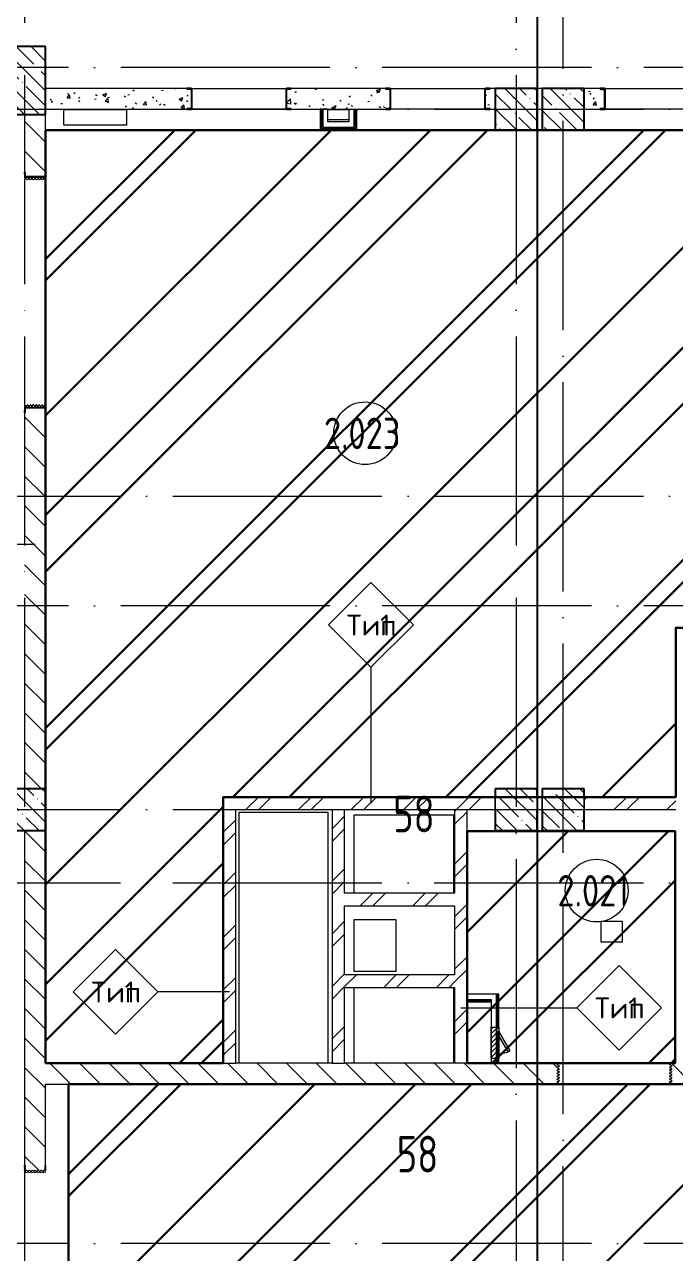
# Model space of a CAD drawing. Header units: millimetres. Extents: x -68946 to 690821, y -552984 to 293768.
# Drawn here: x 137609 to 143831, y -73555 to -61799 of the extents above; entities that cross this region are included whole.
import ezdxf

# ---------------------------------------------------------------- set-up
doc = ezdxf.new("R2010")
doc.units = ezdxf.units.MM
doc.linetypes.add('ADSK_Линия сетки', pattern=[2500, 2000, -250, 0, -250])
doc.linetypes.add('ADSK_Скрыто', pattern=[600, 300, -300])
for name, color, linetype, lineweight in [('1.2) Стяжка 6 вып.', 30, 'Continuous', 30), ('1.3) Звуко-изол           6 вып.', 90, 'Continuous', 30), ('1.4) Стяжка 6 вып.', 30, 'Continuous', 30), ('A-AREA-____-IDEN', 250, 'Continuous', 9), ('A-DETL-GENF-OTLN', 250, 'Continuous', 5), ('A-DOOR-____-MCUT', 250, 'Continuous', 5), ('A-DOOR-____-OTLN', 250, 'Continuous', 5), ('A-FLOR-____-OTLN', 250, 'Continuous', 9), ('A-WALL-____-IDEN', 250, 'Continuous', 9), ('A-WALL-____-MCUT', 250, 'Continuous', 13), ('A-WALL-____-PATT', 250, 'Continuous', 13), ('A-WALL-FNSH-MCUT', 250, 'Continuous', 13), ('G-____-____-SYMB', 250, 'ADSK_Скрыто', 9), ('I-WALL-____-OTLN', 250, 'Continuous', 9), ('S-COLS-____-MCUT', 250, 'Continuous', 25), ('S-COLS-____-OTLN', 250, 'Continuous', 9), ('S-GRID-____-OTLN', 250, 'Continuous', 9)]:
    doc.layers.add(name, color=color, linetype=linetype, lineweight=lineweight)
doc.styles.add('GOST Common_2', font='', dxfattribs={"width": 0.8, "height": 350})
doc.styles.add('ISOCPEUR', font='isocpeur.ttf', dxfattribs={"width": 0.8, "height": 100})
doc.styles.add('ISOCPEUR_3', font='isocpeur.ttf', dxfattribs={"height": 250})
doc.styles.get('GOST Common_2').set_extended_font_data('GOST Common')
pattern_1 = [(135, (28708.77, -120984.93), (-141.42136, -141.42136), [])]
pattern_2 = [(135, (1201.41, 164.685), (-14.1421, -14.1421), []), (225, (1201.41, 164.685), (14.1421, -14.1421), [])]
pattern_3 = [(45, (-921.384, 164.685), (-14.1421, 14.1421), []), (135, (-921.384, 164.685), (-14.1421, -14.1421), [])]
pattern_4 = [(45, (28708.77, -120984.93), (-251.4472, 251.4472), []), (45, (28708.77, -120603.93), (-251.4472, 251.4472), [])]
pattern_5 = [(135, (28708.77, -120984.93), (-142.5612, -142.5612), []), (135, (28851.33, -120984.93), (-142.5612, -142.5612), [252.016, -50.403, 3.353, -47.05])]
pattern_6 = [(50, (28708.77, -120984.93), (364.3679, -31.8783), [38.1, -419.1]), (355, (28708.77, -120984.93), (-70.4859, 382.1133), [30.48, -335.28]), (100.451, (28739.14, -120987.6), (293.885, 350.2334), [32.38, -356.18]), (46.184, (28708.77, -120883.33), (542.1585, -84.0858), [57.15, -628.65]), (96.636, (28753.95, -120890.34), (474.805, 494.8554), [48.57, -534.27]), (351.184, (28708.8, -120883.33), (474.8102, 494.85), [45.72, -502.92]), (21, (28759.57, -120908.73), (303.2285, -204.53046), [38.1, -419.1]), (326, (28759.57, -120908.73), (123.6039, 368.376), [30.48, -335.28]), (71.451, (28784.84, -120925.78), (426.8341, 163.8427), [32.38, -356.18]), (37.5, (28708.77, -120984.93), (6.17665, 169.11015), [16.764, -314.452, 16.764, -323.596, -336.55]), (37.5, (28708.77, -120984.93), (6.17665, 169.11015), [-671.576, 16.764, -319.786]), (7.5, (28708.77, -120984.93), (133.63888, 200.3615), [16.764, -177.292, 16.764, -306.832, -128.27]), (7.5, (28708.77, -120984.93), (133.63888, 200.3615), [-517.652, 16.764, -111.506]), (327.5, (28595.49, -120984.93), (271.18182, -11.45836), [16.764, -110.236, 16.764, -379.476, -525.78]), (327.5, (28595.49, -120984.93), (271.18182, -11.45836), [-523.24, 16.764, -509.016]), (317.5, (28544.7, -120984.93), (296.2585, 50.85285), [16.764, -148.336, 16.764, -246.38, -373.38]), (317.5, (28544.7, -120984.93), (296.2585, 50.85285), [-428.244, 16.764, -356.616])]

# ---------------------------------------------------------------- blocks, each defined once
blk = doc.blocks.new('Дверь_СКБ_2Ст_Внутренняя1 - Н_ВВ-14_2200x2600h_Инвентарные-42571459-АР1_Кладочный план 2 этажа С2и3')
at = {"layer": 'A-DOOR-____-OTLN'}
h = blk.add_hatch(dxfattribs=at)
h.set_pattern_fill('FP_7', color=256, style=0, pattern_type=2)
h.set_pattern_definition(pattern_3)
h.paths.add_polyline_path([(-1087.5, -100), (-1062.5, -100), (-1062.5, 100), (-1087.5, 100)])
h = blk.add_hatch(dxfattribs=at)
h.set_pattern_fill('FP_6', color=256, style=0, pattern_type=2)
h.set_pattern_definition(pattern_2)
h.paths.add_polyline_path([(1087.5, -100), (1112.5, -100), (1112.5, 100), (1087.5, 100)])
blk = doc.blocks.new('Дверь_СКБ_2Ст_Внутренняя1 - Н_ВВ-10_1_2200x2600h_Фрамуга сверху-42944741-АР1_Кладочный план 2 этажа С2и3')
at = {"layer": 'A-DOOR-____-OTLN'}
h = blk.add_hatch(dxfattribs=at)
h.set_pattern_fill('FP_7', color=256, style=0, pattern_type=2)
h.set_pattern_definition(pattern_3)
h.paths.add_polyline_path([(-1062.5, 100), (-1087.5, 100), (-1087.5, -100), (-1062.5, -100)])
h = blk.add_hatch(dxfattribs=at)
h.set_pattern_fill('FP_6', color=256, style=0, pattern_type=2)
h.set_pattern_definition(pattern_2)
h.paths.add_polyline_path([(1112.5, -100), (1112.5, 100), (1087.5, 100), (1087.5, -100)])
blk = doc.blocks.new('Дверь_СКБ_1Ст_Внутренняя - Д-11л_1100x2100h_С_У медблока-V3-АР1_Кладочный план 2 этажа С2и3')
at = {"layer": 'A-DOOR-____-OTLN'}
h = blk.add_hatch(dxfattribs=at)
h.set_pattern_fill('FP_20', color=256, style=0, pattern_type=2)
h.set_pattern_definition([(45, (-371.384, 164.685), (-14.1421, 14.1421), []), (135, (-371.384, 164.685), (-14.1421, -14.1421), [])])
h.paths.add_polyline_path([(-512.5, -100), (-512.5, 100), (-537.5, 100), (-537.5, -100)])
h = blk.add_hatch(dxfattribs=at)
h.set_pattern_fill('FP_19', color=256, style=0, pattern_type=2)
h.set_pattern_definition([(135, (1751.41, 164.685), (-14.14214, -14.14214), []), (225, (1751.41, 164.685), (14.14214, -14.14214), [])])
h.paths.add_polyline_path([(562.5, -100), (562.5, 100), (537.5, 100), (537.5, -100)])
blk = doc.blocks.new('BSC_Колонна _Прямоугольная - 400x400-V17-АР1_Кладочный план 2 этажа С2и3')
at = {"layer": 'S-COLS-____-OTLN', "lineweight": 5}
h = blk.add_hatch(dxfattribs=at)
h.set_pattern_fill('FP_55', color=256, style=0, pattern_type=2)
h.set_pattern_definition([(135, (-108900, -51675), (-142.56192, -142.56192), []), (135, (-108757.44, -51675), (-142.56192, -142.56192), [252.016, -50.403, 3.353, -47.05])])
h.paths.add_polyline_path([(-200, -200), (200, -200), (200, 200), (-200, 200)])
at = {"layer": 'S-COLS-____-MCUT'}
for p, q in [((200, 200), (-200, 200)), ((-200, 200), (-200, -200)), ((200, -200), (200, 200)), ((-200, -200), (200, -200))]:
    blk.add_line(p, q, dxfattribs=at)
blk = doc.blocks.new('BSC_Колонна _Прямоугольная - 400x400-V18-АР1_Кладочный план 2 этажа С2и3')
at = {"layer": 'S-COLS-____-OTLN', "lineweight": 5}
h = blk.add_hatch(dxfattribs=at)
h.set_pattern_fill('FP_56', color=256, style=0, pattern_type=2)
h.set_pattern_definition([(135, (-113600, -58375), (-142.56192, -142.56192), []), (135, (-113457.44, -58375), (-142.56192, -142.56192), [252.016, -50.403, 3.353, -47.05])])
h.paths.add_polyline_path([(-200, -200), (200, -200), (200, 200), (-200, 200)])
at = {"layer": 'S-COLS-____-MCUT'}
for p, q in [((200, 200), (-200, 200)), ((-200, 200), (-200, -200)), ((200, -200), (200, 200)), ((-200, -200), (200, -200))]:
    blk.add_line(p, q, dxfattribs=at)
blk = doc.blocks.new('BSC_Колонна _Прямоугольная - 400x650-31474463-АР1_Кладочный план 2 этажа С2и3')
at = {"layer": 'S-COLS-____-OTLN', "lineweight": 5}
h = blk.add_hatch(dxfattribs=at)
h.set_pattern_fill('FP_57', color=256, style=0, pattern_type=2)
h.set_pattern_definition([(315, (108900, 58650), (142.56192, 142.56192), []), (315, (108757.44, 58650), (142.56192, 142.56192), [252.016, -50.403, 3.353, -47.05])])
h.paths.add_polyline_path([(-200, 325), (-200, -325), (200, -325), (200, 325)])
at = {"layer": 'S-COLS-____-MCUT'}
for p, q in [((200, 325), (-200, 325)), ((-200, 325), (-200, -325)), ((200, -325), (200, 325)), ((-200, -325), (200, -325))]:
    blk.add_line(p, q, dxfattribs=at)
blk = doc.blocks.new('ADSK_КолоннаНесущая_Швеллер_Гнутый_ГОСТ 8278-83 - 200х50х4_таб_1 2-38569602-АР1_Кладочный план 2 этажа С2и3')
at = {"layer": 'S-COLS-____-MCUT'}
for p, q in [((-10.1, 90), (-10.1, -90)), ((-6.1, -90), (-6.1, 90)), ((39.9, 100), (-0.1, 100)), ((-0.1, 96), (39.9, 96)), ((39.9, 96), (39.9, 100)), ((39.9, -96), (-0.1, -96)), ((-0.1, -100), (39.9, -100)), ((39.9, -100), (39.9, -96))]:
    blk.add_line(p, q, dxfattribs=at)
for centre, radius, start, end in [((-0.1, 90), 10, 90, 180), ((-0.1, 90), 6, 90, 180), ((-0.1, -90), 10, 180, 270), ((-0.1, -90), 6, 180, 270)]:
    blk.add_arc(centre, radius, start, end, dxfattribs=at)
blk = doc.blocks.new('ADSK_КолоннаНесущая_Швеллер_Гнутый_ГОСТ 8278-83 - 200х50х4_таб_1 2-V54-АР1_Кладочный план 2 этажа С2и3')
at = {"layer": 'S-COLS-____-MCUT'}
for p, q in [((-6.1, -90), (-6.1, 90)), ((-0.1, 96), (39.9, 96)), ((39.9, 100), (19.9, 100)), ((39.9, 96), (39.9, 100)), ((39.9, -96), (-0.1, -96)), ((19.9, -100), (39.9, -100)), ((39.9, -100), (39.9, -96))]:
    blk.add_line(p, q, dxfattribs=at)
for centre, radius, start, end in [((-0.1, 90), 10, 90.70441, 180), ((-0.1, 90), 6, 90, 180), ((-0.1, -90), 10, 180, 270), ((-0.1, -90), 6, 180, 270)]:
    blk.add_arc(centre, radius, start, end, dxfattribs=at)
blk = doc.blocks.new('ADSK_КолоннаНесущая_Швеллер_Гнутый_ГОСТ 8278-83 - 200х50х4_таб_1 2-V55-АР1_Кладочный план 2 этажа С2и3')
at = {"layer": 'S-COLS-____-MCUT'}
for p, q in [((-6.1, -90), (-6.1, 90)), ((-0.1, 96), (39.9, 96)), ((39.9, 100), (19.9, 100)), ((39.9, 96), (39.9, 100)), ((39.9, -96), (-0.1, -96)), ((19.9, -100), (39.9, -100)), ((39.9, -100), (39.9, -96))]:
    blk.add_line(p, q, dxfattribs=at)
for centre, radius, start, end in [((-0.1, 90), 10, 90, 180), ((-0.1, 90), 6, 90, 180), ((-0.1, -90), 10, 180, 269.29559), ((-0.1, -90), 6, 180, 270)]:
    blk.add_arc(centre, radius, start, end, dxfattribs=at)
blk = doc.blocks.new('ADSK_КолоннаНесущая_Швеллер_Гнутый_ГОСТ 8278-83 - 200х50х4_таб_1 2-V60-АР1_Кладочный план 2 этажа С2и3')
at = {"layer": 'S-COLS-____-MCUT'}
for p, q in [((-0.1, 96), (39.9, 96)), ((39.9, 100), (23.9, 100)), ((39.9, 96), (39.9, 100)), ((39.9, -96), (-0.1, -96)), ((23.9, -100), (39.9, -100)), ((39.9, -100), (39.9, -96))]:
    blk.add_line(p, q, dxfattribs=at)
for centre, radius, start, end in [((-0.1, 90), 10, 90, 128.18377), ((-0.1, 90), 6, 90, 180), ((-0.1, -90), 10, 231.81623, 270), ((-0.1, -90), 6, 180, 270)]:
    blk.add_arc(centre, radius, start, end, dxfattribs=at)
blk = doc.blocks.new('АР_Люк - ЛРС_ВК_300х400_внутренний_RAL 9003-43044846-АР1_Кладочный план 2 этажа С2и3')
at = {"layer": 'A-DOOR-____-OTLN'}
h = blk.add_hatch(dxfattribs=at)
h.set_pattern_fill('FP_89', color=256, style=0, pattern_type=2)
h.set_pattern_definition([(315, (125, 0), (-22.6274, -22.6274), [])])
h.paths.add_polyline_path([(-25, -38), (275, -38), (275, 37), (-25, 37)])
at = {"layer": 'A-DETL-GENF-OTLN'}
for p, q in [((-25, 37), (275, 37)), ((-25, -38), (-25, 37)), ((275, 37), (275, -38)), ((275, -38), (-25, -38))]:
    blk.add_line(p, q, dxfattribs=at)
at = {"layer": 'A-DOOR-____-MCUT'}
for p, q in [((-15, -38), (-15, -18)), ((-15, -18), (20, -18)), ((20, -38), (-15, -38)), ((20, -18), (20, -38)), ((38, -125), (220, -20)), ((230, -38), (48, -142)), ((220, -20), (230, -38)), ((230, -18), (265, -18)), ((230, -38), (230, -18)), ((265, -38), (230, -38)), ((265, -18), (265, -38)), ((48, -142), (38, -125))]:
    blk.add_line(p, q, dxfattribs=at)
blk.add_arc((230, -38), 210, 180, 210, dxfattribs=at)
blk = doc.blocks.new('AAR_СКБ_Марка_Помещения_мал - Номер-28977439-АР1_Кладочный план 2 этажа С2и3')
at = {"layer": 'A-AREA-____-IDEN'}
blk.add_circle((-0.03, 0), 3, dxfattribs=at)
blk = doc.blocks.new('ADSK_Марка_Стена - Типоразмер_ADSK_Марка-30564887-АР1_Кладочный план 2 этажа С2и3')
at = {"layer": 'A-WALL-____-IDEN'}
for p, q in [((-0.16, 4.37), (-4.21, 0.31)), ((3.9, 0.31), (-0.16, 4.37)), ((-4.21, 0.31), (-0.16, -3.74)), ((-0.16, -3.74), (3.9, 0.31))]:
    blk.add_line(p, q, dxfattribs=at)

msp = doc.modelspace()

# ---------------------------------------------------------------- hatches: boundary and pattern name
at = {"layer": '1.2) Стяжка 6 вып.', "lineweight": 30}
h = msp.add_hatch(dxfattribs=at)
h.set_pattern_fill('ANSI31', color=256, scale=333)
h.paths.add_polyline_path([(143833.7722, -69189.9342), (143833.7722, -67569.9347), (144549.7718, -67569.9347), (144549.7718, -62809.9347), (137808.8181, -62809.9347), (137808.8181, -71734.9336), (139508.8181, -71734.9336), (139508.8181, -69189.9342)])
h = msp.add_hatch(dxfattribs=at)
h.set_pattern_fill('ANSI31', color=256, scale=333)
h.paths.add_polyline_path([(155629.7509, -71934.9336), (168958.7722, -71934.9336), (168958.7722, -75659.9657), (147230.0103, -75659.9657), (147230.0103, -84239.859), (138028.7728, -84239.859), (138028.7728, -71934.9336), (147230.0103, -71934.9336), (152858.7718, -71934.9336), (152858.7718, -66214.9336), (155629.7509, -66214.9336)])
h = msp.add_hatch(dxfattribs=at)
h.set_pattern_fill('ANSI31', color=256, scale=333)
h.paths.add_polyline_path([(141838.8181, -69514.5366), (143828.7722, -69514.5366), (143828.7722, -71734.9336), (141838.8181, -71734.9336)], flags=17)
at = {"layer": '1.3) Звуко-изол           6 вып.', "lineweight": 30}
h = msp.add_hatch(dxfattribs=at)
h.set_pattern_fill('ANSI31', color=256, scale=500)
h.paths.add_polyline_path([(143833.7722, -69189.9342), (143833.7722, -67569.9347), (144549.7718, -67569.9347), (144549.7718, -62809.9347), (137808.8181, -62809.9347), (137808.8181, -71734.9336), (139508.8181, -71734.9336), (139508.8181, -69189.9342)])
h = msp.add_hatch(dxfattribs=at)
h.set_pattern_fill('ANSI31', color=256, scale=500)
h.paths.add_polyline_path([(155629.7509, -71934.9336), (168958.7722, -71934.9336), (168958.7722, -75659.9657), (147230.0103, -75659.9657), (147230.0103, -84239.859), (138028.7728, -84239.859), (138028.7728, -71934.9336), (147230.0103, -71934.9336), (152858.7718, -71934.9336), (152858.7718, -66214.9336), (155629.7509, -66214.9336)])
h = msp.add_hatch(dxfattribs=at)
h.set_pattern_fill('ANSI31', color=256, scale=500)
h.paths.add_polyline_path([(141838.8181, -69514.5366), (143828.7722, -69514.5366), (143828.7722, -71734.9336), (141838.8181, -71734.9336)], flags=17)
at = {"layer": '1.4) Стяжка 6 вып.', "lineweight": 30}
h = msp.add_hatch(dxfattribs=at)
h.set_pattern_fill('ANSI32', color=256, scale=333)
h.paths.add_polyline_path([(143833.7722, -69189.9342), (143833.7722, -67569.9347), (144549.7718, -67569.9347), (144549.7718, -62809.9347), (137808.8181, -62809.9347), (137808.8181, -71734.9336), (139508.8181, -71734.9336), (139508.8181, -69189.9342)])
h = msp.add_hatch(dxfattribs=at)
h.set_pattern_fill('ANSI32', color=256, scale=333)
h.paths.add_polyline_path([(155629.7509, -71934.9336), (168958.7722, -71934.9336), (168958.7722, -75659.9657), (147230.0103, -75659.9657), (147230.0103, -84239.859), (138028.7728, -84239.859), (138028.7728, -71934.9336), (147230.0103, -71934.9336), (152858.7718, -71934.9336), (152858.7718, -66214.9336), (155629.7509, -66214.9336)])
h = msp.add_hatch(dxfattribs=at)
h.set_pattern_fill('ANSI32', color=256, scale=333)
h.paths.add_polyline_path([(141838.8181, -69514.5366), (143828.7722, -69514.5366), (143828.7722, -71734.9336), (141838.8181, -71734.9336)], flags=17)
at = {"layer": 'A-WALL-____-PATT', "lineweight": 15}
h = msp.add_hatch(dxfattribs=at)
h.set_pattern_fill('FP_83', color=256, style=0, pattern_type=2)
h.set_pattern_definition(pattern_6)
h.paths.add_polyline_path([(142108.7722, -62609.9342), (142108.7722, -62409.9347), (142008.7722, -62409.9347), (142008.7722, -62609.9341)])
h.paths.add_polyline_path([(141108.7723, -62609.934), (141108.7723, -62409.934), (140108.7722, -62409.9339), (140108.7722, -62609.9339), (140739.2739, -62609.934)])
h.paths.add_polyline_path([(139208.7723, -62609.9338), (139208.7723, -62409.9338), (137808.7722, -62409.9336), (137808.7722, -62609.9336), (137890.3283, -62609.9336)])
h = msp.add_hatch(dxfattribs=at)
h.set_pattern_fill('FP_83', color=256, style=0, pattern_type=2)
h.set_pattern_definition(pattern_6)
h.paths.add_polyline_path([(145058.7722, -62609.9347), (145058.7722, -62409.9347), (144058.7722, -62409.9347), (144058.7722, -62609.9347), (145012.6925, -62609.9347)])
h.paths.add_polyline_path([(142958.7503, -62609.9347), (143158.7722, -62609.9347), (143158.7722, -62409.9347), (142958.7503, -62409.9347)])
h.paths.add_polyline_path([(145958.7722, -62609.9347), (146308.7503, -62609.9347), (146308.7503, -62409.9347), (145958.7722, -62409.9347), (145958.7722, -62530.9962)])
h = msp.add_hatch(dxfattribs=at)
h.set_pattern_fill('FP_1', color=256, style=0, pattern_type=2)
h.set_pattern_definition(pattern_1)
h.paths.add_polyline_path([(137808.7722, -69109.9342), (137808.7722, -65459.9347), (137608.7722, -65459.9347), (137608.7722, -69109.9342)])
h.paths.add_polyline_path([(137808.7722, -63259.9347), (137808.7722, -62659.9342), (137608.7722, -62659.9342), (137608.7722, -63259.9347)])
h = msp.add_hatch(dxfattribs=at)
h.set_pattern_fill('FP_12', color=256, style=0, pattern_type=2)
h.set_pattern_definition(pattern_4)
h.paths.add_polyline_path([(139628.8181, -69309.9342), (141838.7722, -69309.9342), (141838.7722, -69189.9342), (139508.8181, -69189.9342), (139508.8181, -69309.9342)])
h = msp.add_hatch(dxfattribs=at)
h.set_pattern_fill('FP_12', color=256, style=0, pattern_type=2)
h.set_pattern_definition(pattern_4)
h.paths.add_polyline_path([(143833.7722, -69309.9342), (143833.7722, -69189.9342), (142958.7652, -69189.9342), (142958.7652, -69309.9342)])
h.paths.add_polyline_path([(142558.7652, -69309.9342), (142558.7652, -69189.9342), (142508.7722, -69189.9342), (142508.7722, -69309.9342)])
h.paths.add_polyline_path([(141838.7722, -69309.9342), (142108.7722, -69309.9342), (142108.7722, -69189.9342), (141838.7722, -69189.9342)])
h = msp.add_hatch(dxfattribs=at)
h.set_pattern_fill('FP_12', color=256, style=0, pattern_type=2)
h.set_pattern_definition(pattern_4)
h.paths.add_polyline_path([(139508.8181, -71734.9336), (139628.8181, -71734.9336), (139628.8181, -69309.9342), (139508.8181, -69309.9342), (139508.8181, -70090.9251)])
h = msp.add_hatch(dxfattribs=at)
h.set_pattern_fill('FP_12', color=256, style=0, pattern_type=2)
h.set_pattern_definition(pattern_4)
h.paths.add_polyline_path([(140548.8181, -71734.9336), (140668.8181, -71734.9336), (140668.8181, -69309.9342), (140548.8181, -69309.9342), (140548.8181, -70090.9251)])
h = msp.add_hatch(dxfattribs=at)
h.set_pattern_fill('FP_12', color=256, style=0, pattern_type=2)
h.set_pattern_definition(pattern_4)
h.paths.add_polyline_path([(141838.8181, -71734.9336), (141838.8181, -69309.9342), (141718.8181, -69309.9342), (141718.8181, -71734.9336)])
h = msp.add_hatch(dxfattribs=at)
h.set_pattern_fill('FP_1', color=256, style=0, pattern_type=2)
h.set_pattern_definition(pattern_1)
h.paths.add_polyline_path([(137608.8181, -80809.9347), (137808.8181, -80809.9347), (137808.7722, -75659.9347), (137608.8181, -75659.9347), (137608.8181, -80170.8304)])
h.paths.add_polyline_path([(137808.8181, -75259.9347), (137808.7722, -74959.9347), (137608.8181, -74959.9347), (137608.8181, -75259.9347), (137808.7722, -75259.9347)])
h.paths.add_polyline_path([(137608.8181, -72759.9347), (137808.8181, -72759.9347), (137808.7722, -69509.9347), (137608.8181, -69509.9347), (137608.8181, -72729.9347)])
h = msp.add_hatch(dxfattribs=at)
h.set_pattern_fill('FP_12', color=256, style=0, pattern_type=2)
h.set_pattern_definition(pattern_4)
h.paths.add_polyline_path([(140668.8181, -70229.9347), (141718.8181, -70229.9347), (141718.8181, -70109.9347), (140668.8181, -70109.9347)])
h = msp.add_hatch(dxfattribs=at)
h.set_pattern_fill('FP_12', color=256, style=0, pattern_type=2)
h.set_pattern_definition(pattern_4)
h.paths.add_polyline_path([(140668.8181, -71009.9347), (141718.8181, -71009.9347), (141718.8181, -70889.9347), (140668.8181, -70889.9347)])
h = msp.add_hatch(dxfattribs=at)
h.set_pattern_fill('FP_1', color=256, style=0, pattern_type=2)
h.set_pattern_definition(pattern_1)
h.paths.add_polyline_path([(152858.7718, -71934.9336), (152858.7718, -71734.9336), (143798.7722, -71734.9336), (143798.7722, -71934.9336), (150710.5839, -71934.9336)])
h.paths.add_polyline_path([(140739.2739, -71934.9336), (142698.7722, -71934.9336), (142698.7722, -71734.9336), (137808.8181, -71734.9336), (137808.8181, -71934.9336), (139314.8011, -71934.9336)])
at = {"layer": 'S-COLS-____-OTLN', "lineweight": 5}
h = msp.add_hatch(dxfattribs=at)
h.set_pattern_fill('FP_40', color=256, style=0, pattern_type=2)
h.set_pattern_definition(pattern_5)
h.paths.add_polyline_path([(142958.7722, -62809.9347), (142958.7722, -62409.9347), (142558.7722, -62409.9347), (142558.7722, -62809.9347)])
h = msp.add_hatch(dxfattribs=at)
h.set_pattern_fill('FP_40', color=256, style=0, pattern_type=2)
h.set_pattern_definition(pattern_5)
h.paths.add_polyline_path([(142508.7722, -69509.9347), (142508.7722, -69109.9347), (142108.7722, -69109.9347), (142108.7722, -69509.9347), (142163.7468, -69509.9347)])
h = msp.add_hatch(dxfattribs=at)
h.set_pattern_fill('FP_40', color=256, style=0, pattern_type=2)
h.set_pattern_definition(pattern_5)
h.paths.add_polyline_path([(142558.7722, -69509.9342), (142958.7722, -69509.9342), (142958.7722, -69109.9342), (142558.7722, -69109.9342), (142558.7722, -69309.9342)])

# ---------------------------------------------------------------- linework, layer by layer
at = {"color": 1}
msp.add_lwpolyline([(190155.0591, -52485.6421), (142508.7722, -52485.6421), (142508.7722, -125419.5315), (190155.0591, -125419.5315)], close=True, dxfattribs=at)
at = {"layer": '1.2) Стяжка 6 вып.', "lineweight": 30}
for points in [[(144549.7718, -67569.9347), (144549.7718, -62809.9347), (137808.8181, -62809.9347), (137808.8181, -71734.9336), (139508.8181, -71734.9336), (139508.8181, -69189.9342), (143833.7722, -69189.9342), (143833.7722, -67569.9347)], [(155629.7509, -71934.9336), (168958.7722, -71934.9336), (168958.7722, -75659.9657), (147230.0103, -75659.9657), (147230.0103, -84239.859), (138028.7728, -84239.859), (138028.7728, -71934.9336), (147230.0103, -71934.9336), (152858.7718, -71934.9336), (152858.7718, -66214.9336), (155629.7509, -66214.9336)], [(141838.8181, -69514.5366), (143828.7722, -69514.5366), (143828.7722, -71734.9336), (141838.8181, -71734.9336)]]:
    msp.add_lwpolyline(points, close=True, dxfattribs=at)
at = {"layer": 'A-FLOR-____-OTLN'}
for p, q in [((142558.7722, -62409.9336), (142508.7722, -62409.9336)), ((137983.8431, -62760.1132), (137983.8431, -62610.1132)), ((137983.8431, -62610.1132), (138583.8431, -62610.1132)), ((138583.8431, -62610.1132), (138583.8431, -62760.1132)), ((140508.7722, -62610.1132), (140708.7722, -62610.1132)), ((138583.8431, -62760.1132), (137983.8431, -62760.1132)), ((140708.7722, -62710.1132), (140508.7722, -62710.1132)), ((139658.7722, -71734.9336), (139658.7722, -69334.9336)), ((139658.7722, -69334.9336), (140508.7722, -69334.9336)), ((140508.7722, -69334.9336), (140508.7722, -71734.9336)), ((140758.7722, -70109.9342), (140758.7722, -69359.9342)), ((140758.7722, -69359.9342), (141708.7722, -69359.9342)), ((141708.7722, -69359.9342), (141708.7722, -70109.9342)), ((140758.7722, -70859.9342), (140758.7722, -70359.9342)), ((140758.7722, -70359.9342), (141158.7722, -70359.9342)), ((141158.7722, -70359.9342), (141158.7722, -70859.9342)), ((143120.7268, -70576.9501), (143120.7268, -70376.9501)), ((143120.7268, -70376.9501), (143320.7268, -70376.9501)), ((143320.7268, -70376.9501), (143320.7268, -70576.9501)), ((143320.7268, -70576.9501), (143120.7268, -70576.9501)), ((141158.7722, -70859.9342), (140758.7722, -70859.9342)), ((140758.7722, -71734.9336), (140758.7722, -71009.9347)), ((141708.7722, -71009.9347), (141708.7722, -71734.9336))]:
    msp.add_line(p, q, dxfattribs=at)
at = {"layer": 'A-WALL-____-IDEN'}
for p, q in [((137708.7722, -66773.9602), (136423.1472, -66773.9602)), ((140920.8783, -69249.9342), (140920.8783, -67948.6842)), ((139568.8181, -71053.5712), (138884.3317, -71053.5712)), ((141778.8181, -71205.726), (142887.7443, -71205.726))]:
    msp.add_line(p, q, dxfattribs=at)
at = {"layer": 'A-WALL-____-MCUT', "color": 7, "lineweight": 15}
for p, q in [((139208.7723, -62409.9338), (137808.7722, -62409.9336)), ((139208.7723, -62609.9338), (139208.7723, -62409.9338)), ((141108.7723, -62409.934), (140108.7722, -62409.9339)), ((140108.7722, -62409.9339), (140108.7722, -62609.9339)), ((141108.7723, -62609.934), (141108.7723, -62409.934)), ((142108.7722, -62409.9342), (142008.7722, -62409.9341)), ((142008.7722, -62409.9341), (142008.7722, -62609.9341)), ((143158.7722, -62409.9347), (142958.7503, -62409.9347)), ((142958.7503, -62409.9347), (142958.7503, -62609.9347)), ((143158.7722, -62609.9347), (143158.7722, -62409.9347)), ((137808.7722, -62609.9336), (139208.7723, -62609.9338)), ((137808.7722, -63229.9347), (137808.7722, -62659.9342)), ((140108.7722, -62609.9339), (141108.7723, -62609.934)), ((142008.7722, -62609.9341), (142108.7722, -62609.9342)), ((142958.7503, -62609.9347), (143158.7722, -62609.9347)), ((137808.7722, -69109.9342), (137808.7722, -65489.9347)), ((142108.7722, -69189.9342), (139508.8181, -69189.9342)), ((139508.8181, -69189.9342), (139508.8181, -71734.9336)), ((142558.7652, -69189.9342), (142508.7722, -69189.9342)), ((143833.7722, -69189.9342), (142958.7652, -69189.9342)), ((139628.8181, -69309.9342), (140548.8181, -69309.9342)), ((139628.8181, -71734.9336), (139628.8181, -69309.9342)), ((140548.8181, -69309.9342), (140548.8181, -71734.9336)), ((140668.8181, -69309.9342), (141718.8181, -69309.9342)), ((140668.8181, -70109.9347), (140668.8181, -69309.9342)), ((141718.8181, -69309.9342), (141718.8181, -70109.9347)), ((141838.7722, -69309.9342), (142108.7722, -69309.9342)), ((141838.8181, -71734.9336), (141838.8181, -69309.9342)), ((142508.7722, -69309.9342), (142558.7652, -69309.9342)), ((142958.7652, -69309.9342), (143833.7722, -69309.9342)), ((137608.8181, -69509.9347), (137608.8181, -72729.9347)), ((137808.8181, -71734.9336), (137808.8181, -69509.9347)), ((141718.8181, -70109.9347), (140668.8181, -70109.9347)), ((140668.8181, -70889.9347), (140668.8181, -70229.9347)), ((140668.8181, -70229.9347), (141718.8181, -70229.9347)), ((141718.8181, -70229.9347), (141718.8181, -70889.9347)), ((141718.8181, -70889.9347), (140668.8181, -70889.9347)), ((140668.8181, -71734.9336), (140668.8181, -71009.9347)), ((140668.8181, -71009.9347), (141718.8181, -71009.9347)), ((141718.8181, -71009.9347), (141718.8181, -71734.9336)), ((139508.8181, -71734.9336), (137808.8181, -71734.9336)), ((140548.8181, -71734.9336), (139628.8181, -71734.9336)), ((142668.7722, -71734.9336), (140668.8181, -71734.9336)), ((143833.7722, -71734.9336), (143828.7722, -71734.9336)), ((137808.8181, -71934.9336), (142668.7722, -71934.9336)), ((137808.8181, -72729.9347), (137808.8181, -71934.9336)), ((143828.7722, -71934.9336), (152858.7718, -71934.9336))]:
    msp.add_line(p, q, dxfattribs=at)
at = {"layer": 'A-WALL-____-MCUT', "color": 42, "lineweight": 15}
for p, q in [((140446.2722, -62609.9336), (140446.2722, -62792.8468)), ((140771.2722, -62792.8468), (140771.2722, -62610.1132)), ((140446.2722, -62792.8468), (140771.2722, -62792.8468)), ((142131.3181, -71074.9347), (142131.3181, -71399.9336)), ((141838.8181, -71137.4347), (142068.8181, -71137.4347)), ((142131.3181, -71434.9336), (142131.3181, -71442.1505)), ((142131.3181, -71453.2829), (142131.3181, -71644.9336)), ((142131.3181, -71679.9336), (142131.3181, -71734.9336))]:
    msp.add_line(p, q, dxfattribs=at)
at = {"layer": 'A-WALL-____-MCUT', "color": 30, "lineweight": 15}
for p, q in [((140508.7722, -62609.9336), (140458.7722, -62609.9336)), ((140458.7722, -62609.9336), (140458.7722, -62780.3468)), ((140508.7722, -62730.3468), (140508.7722, -62609.9336)), ((140708.7722, -62610.1132), (140708.7722, -62730.3468)), ((140758.7722, -62610.1132), (140708.7722, -62610.1132)), ((140758.7722, -62780.3468), (140758.7722, -62610.1132)), ((140708.7722, -62730.3468), (140508.7722, -62730.3468)), ((140458.7722, -62780.3468), (140758.7722, -62780.3468)), ((142118.8181, -71074.9347), (141838.8181, -71074.9347)), ((141838.8181, -71124.9347), (142068.8181, -71124.9347)), ((142068.8181, -71124.9347), (142068.8181, -71734.9336)), ((142118.8181, -71074.9347), (142118.8181, -71734.9336))]:
    msp.add_line(p, q, dxfattribs=at)
at = {"layer": 'A-WALL-____-MCUT', "lineweight": 15}
for p, q in [((142108.7722, -69309.9342), (142108.7722, -69189.9342)), ((142508.7722, -69189.9342), (142508.7722, -69309.9342)), ((142558.7652, -69309.9342), (142558.7652, -69189.9342)), ((142958.7652, -69189.9342), (142958.7652, -69309.9342)), ((139508.8181, -71734.9336), (139628.8181, -71734.9336)), ((140548.8181, -71734.9336), (140668.8181, -71734.9336))]:
    msp.add_line(p, q, dxfattribs=at)
at = {"layer": 'A-WALL-FNSH-MCUT', "lineweight": 15}
for p, q in [((140458.7722, -62609.9336), (140433.7722, -62609.9336)), ((140433.7722, -62609.9336), (140433.7722, -62805.3468)), ((140783.7722, -62610.1132), (140758.7722, -62610.1132)), ((140783.7722, -62805.3468), (140783.7722, -62610.1132)), ((140433.7722, -62805.3468), (140783.7722, -62805.3468)), ((142143.8181, -71074.9347), (142118.8181, -71074.9347)), ((142143.8181, -71399.9336), (142143.8181, -71074.9347)), ((141838.8181, -71149.9347), (142068.8181, -71149.9347)), ((142143.8181, -71644.9336), (142143.8181, -71474.9336)), ((142143.8181, -71734.9336), (142143.8181, -71679.9336))]:
    msp.add_line(p, q, dxfattribs=at)
at = {"layer": 'I-WALL-____-OTLN', "lineweight": 15}
for p, q in [((139208.7723, -62409.9338), (140108.7722, -62409.9339)), ((141108.7723, -62409.934), (142008.7722, -62409.9341)), ((143158.7722, -62409.9347), (144058.7722, -62409.9347)), ((140108.7722, -62609.9339), (139208.7723, -62609.9338)), ((142008.7722, -62609.9341), (141108.7723, -62609.934)), ((144058.7722, -62609.9347), (143158.7722, -62609.9347))]:
    msp.add_line(p, q, dxfattribs=at)
at = {"layer": 'S-COLS-____-MCUT'}
for p, q in [((142958.7722, -62409.9347), (142558.7722, -62409.9347)), ((142558.7722, -62409.9347), (142558.7722, -62809.9347)), ((142958.7722, -62809.9347), (142958.7722, -62409.9347)), ((142558.7722, -62809.9347), (142958.7722, -62809.9347)), ((142508.7722, -69109.9347), (142108.7722, -69109.9347)), ((142108.7722, -69109.9347), (142108.7722, -69189.9342)), ((142508.7722, -69189.9342), (142508.7722, -69109.9347)), ((142958.7722, -69109.9342), (142558.7722, -69109.9342)), ((142558.7722, -69109.9342), (142558.7722, -69189.9342)), ((142958.7722, -69189.9342), (142958.7722, -69109.9342)), ((142108.7722, -69309.9342), (142108.7722, -69509.9347)), ((142508.7722, -69509.9347), (142508.7722, -69309.9342)), ((142558.7722, -69309.9342), (142558.7722, -69509.9342)), ((142958.7722, -69509.9342), (142958.7722, -69309.9342)), ((142108.7722, -69509.9347), (142508.7722, -69509.9347)), ((142558.7722, -69509.9342), (142958.7722, -69509.9342))]:
    msp.add_line(p, q, dxfattribs=at)
at = {"layer": 'S-COLS-____-OTLN'}
for p, q in [((142108.7722, -69189.9342), (142108.7722, -69309.9342)), ((142508.7722, -69309.9342), (142508.7722, -69189.9342)), ((142558.7722, -69189.9342), (142558.7722, -69309.9342)), ((142958.7722, -69309.9342), (142958.7722, -69189.9342))]:
    msp.add_line(p, q, dxfattribs=at)
at = {"layer": 'S-GRID-____-OTLN', "linetype": 'ADSK_Линия сетки'}
for p, q in [((137608.7722, -59782.9296), (137608.7722, -124723.7741)), ((142308.7722, -59782.9296), (142308.7722, -123453.7741)), ((142758.7722, -124723.7741), (142758.7722, -61052.9296)), ((185529.6518, -62209.9342), (128028.7722, -62209.9342)), ((94022.7944, -62609.9342), (184259.6518, -62609.9342)), ((94022.7944, -66309.9342), (185529.6518, -66309.9342)), ((185529.6518, -67359.9342), (128028.7722, -67359.9342)), ((94022.7944, -69309.9342), (185529.6518, -69309.9342)), ((94022.7944, -70009.9342), (185529.6518, -70009.9342)), ((185529.6518, -73459.9342), (128028.7722, -73459.9342))]:
    msp.add_line(p, q, dxfattribs=at)

# ---------------------------------------------------------------- block references
at = {"layer": 'A-AREA-____-IDEN', "xscale": 99.99999999999993, "yscale": 99.99999999999993, "zscale": 99.99999999999993}
for p in [(140867.4192, -65708.6823), (143081.4528, -70084.524)]:
    msp.add_blockref('AAR_СКБ_Марка_Помещения_мал - Номер-28977439-АР1_Кладочный план 2 этажа С2и3', p, dxfattribs=at)
at = {"layer": 'A-DOOR-____-OTLN', "color": 255}
for name, p, rotation in [('Дверь_СКБ_2Ст_Внутренняя1 - Н_ВВ-14_2200x2600h_Инвентарные-42571459-АР1_Кладочный план 2 этажа С2и3', (137708.7722, -64372.4347), 89.99999999999986), ('Дверь_СКБ_2Ст_Внутренняя1 - Н_ВВ-10_1_2200x2600h_Фрамуга сверху-42944741-АР1_Кладочный план 2 этажа С2и3', (137708.8181, -73847.4347), 269.9999999999999)]:
    msp.add_blockref(name, p, dxfattribs=dict(at, rotation=rotation))
at = {"layer": 'A-DOOR-____-OTLN', "color": 250, "rotation": 90.00000000000121}
msp.add_blockref('АР_Люк - ЛРС_ВК_300х400_внутренний_RAL 9003-43044846-АР1_Кладочный план 2 этажа С2и3', (142106.3181, -71664.9336), dxfattribs=at)
at = {"layer": 'A-DOOR-____-OTLN', "color": 255}
msp.add_blockref('Дверь_СКБ_1Ст_Внутренняя - Д-11л_1100x2100h_С_У медблока-V3-АР1_Кладочный план 2 этажа С2и3', (143236.2722, -71834.9336), dxfattribs=at)
at = {"layer": 'A-WALL-____-IDEN', "xscale": 99.99999999999993, "yscale": 99.99999999999993, "zscale": 99.99999999999993}
for p in [(140936.5033, -67574.2173), (138494.2398, -71084.8212), (143309.0862, -71236.976)]:
    msp.add_blockref('ADSK_Марка_Стена - Типоразмер_ADSK_Марка-30564887-АР1_Кладочный план 2 этажа С2и3', p, dxfattribs=at)
at = {"layer": 'S-COLS-____-OTLN'}
for name, p, rotation in [('BSC_Колонна _Прямоугольная - 400x650-31474463-АР1_Кладочный план 2 этажа С2и3', (137608.7722, -62334.9342), 180), ('ADSK_КолоннаНесущая_Швеллер_Гнутый_ГОСТ 8278-83 - 200х50х4_таб_1 2-38569602-АР1_Кладочный план 2 этажа С2и3', (139198.6722, -62509.9932), 180), ('ADSK_КолоннаНесущая_Швеллер_Гнутый_ГОСТ 8278-83 - 200х50х4_таб_1 2-38569602-АР1_Кладочный план 2 этажа С2и3', (141098.6722, -62509.9932), 180), ('ADSK_КолоннаНесущая_Швеллер_Гнутый_ГОСТ 8278-83 - 200х50х4_таб_1 2-38569602-АР1_Кладочный план 2 этажа С2и3', (143148.6722, -62509.9932), 180), ('ADSK_КолоннаНесущая_Швеллер_Гнутый_ГОСТ 8278-83 - 200х50х4_таб_1 2-V55-АР1_Кладочный план 2 этажа С2и3', (137708.8181, -63249.8347), 90.00000000000301), ('ADSK_КолоннаНесущая_Швеллер_Гнутый_ГОСТ 8278-83 - 200х50х4_таб_1 2-V54-АР1_Кладочный план 2 этажа С2и3', (137708.8181, -65470.0347), 269.9999999999985), ('ADSK_КолоннаНесущая_Швеллер_Гнутый_ГОСТ 8278-83 - 200х50х4_таб_1 2-V60-АР1_Кладочный план 2 этажа С2и3', (137708.8181, -72753.8347), 90.00000000000301)]:
    msp.add_blockref(name, p, dxfattribs=dict(at, rotation=rotation))
for name, p in [('ADSK_КолоннаНесущая_Швеллер_Гнутый_ГОСТ 8278-83 - 200х50х4_таб_1 2-38569602-АР1_Кладочный план 2 этажа С2и3', (140118.8722, -62509.9336)), ('ADSK_КолоннаНесущая_Швеллер_Гнутый_ГОСТ 8278-83 - 200х50х4_таб_1 2-38569602-АР1_Кладочный план 2 этажа С2и3', (142018.8722, -62509.9336)), ('BSC_Колонна _Прямоугольная - 400x400-V18-АР1_Кладочный план 2 этажа С2и3', (142308.7722, -62609.9347)), ('BSC_Колонна _Прямоугольная - 400x400-V17-АР1_Кладочный план 2 этажа С2и3', (137608.7722, -69309.9347))]:
    msp.add_blockref(name, p, dxfattribs=at)

# ---------------------------------------------------------------- texts
at = {"layer": 'A-AREA-____-IDEN', "char_height": 300, "attachment_point": 1, "style": 'ISOCPEUR'}
for s, insert, width in [('2.023', (140470.68, -65560.0226), 654.177), ('2.021', (142703.1137, -69935.8642), 609.2825)]:
    msp.add_mtext(s, dxfattribs=dict(at, insert=insert, width=width))
at = {"layer": 'A-WALL-____-IDEN', "char_height": 200, "attachment_point": 1, "style": 'ISOCPEUR_3'}
for s, insert, width in [('Тип', (140688.2224, -67444.5486), 387.215062), (' 1', (141007.7068, -67444.5486), 190.801625), ('Тип', (138245.959, -70955.1526), 387.215062), (' 1', (138565.4434, -70955.1526), 190.801625), ('Тип', (143060.8053, -71107.3073), 387.215062), (' 1', (143380.2897, -71107.3073), 190.801625)]:
    msp.add_mtext(s, dxfattribs=dict(at, insert=insert, width=width))
at = {"layer": 'G-____-____-SYMB', "linetype": 'Continuous', "char_height": 350, "width": 487.426, "attachment_point": 1, "style": 'GOST Common_2'}
for insert in [(141133.0957, -69177.0109), (141167.8949, -72430.633)]:
    msp.add_mtext('58', dxfattribs=dict(at, insert=insert))

doc.saveas('drawing.dxf')
